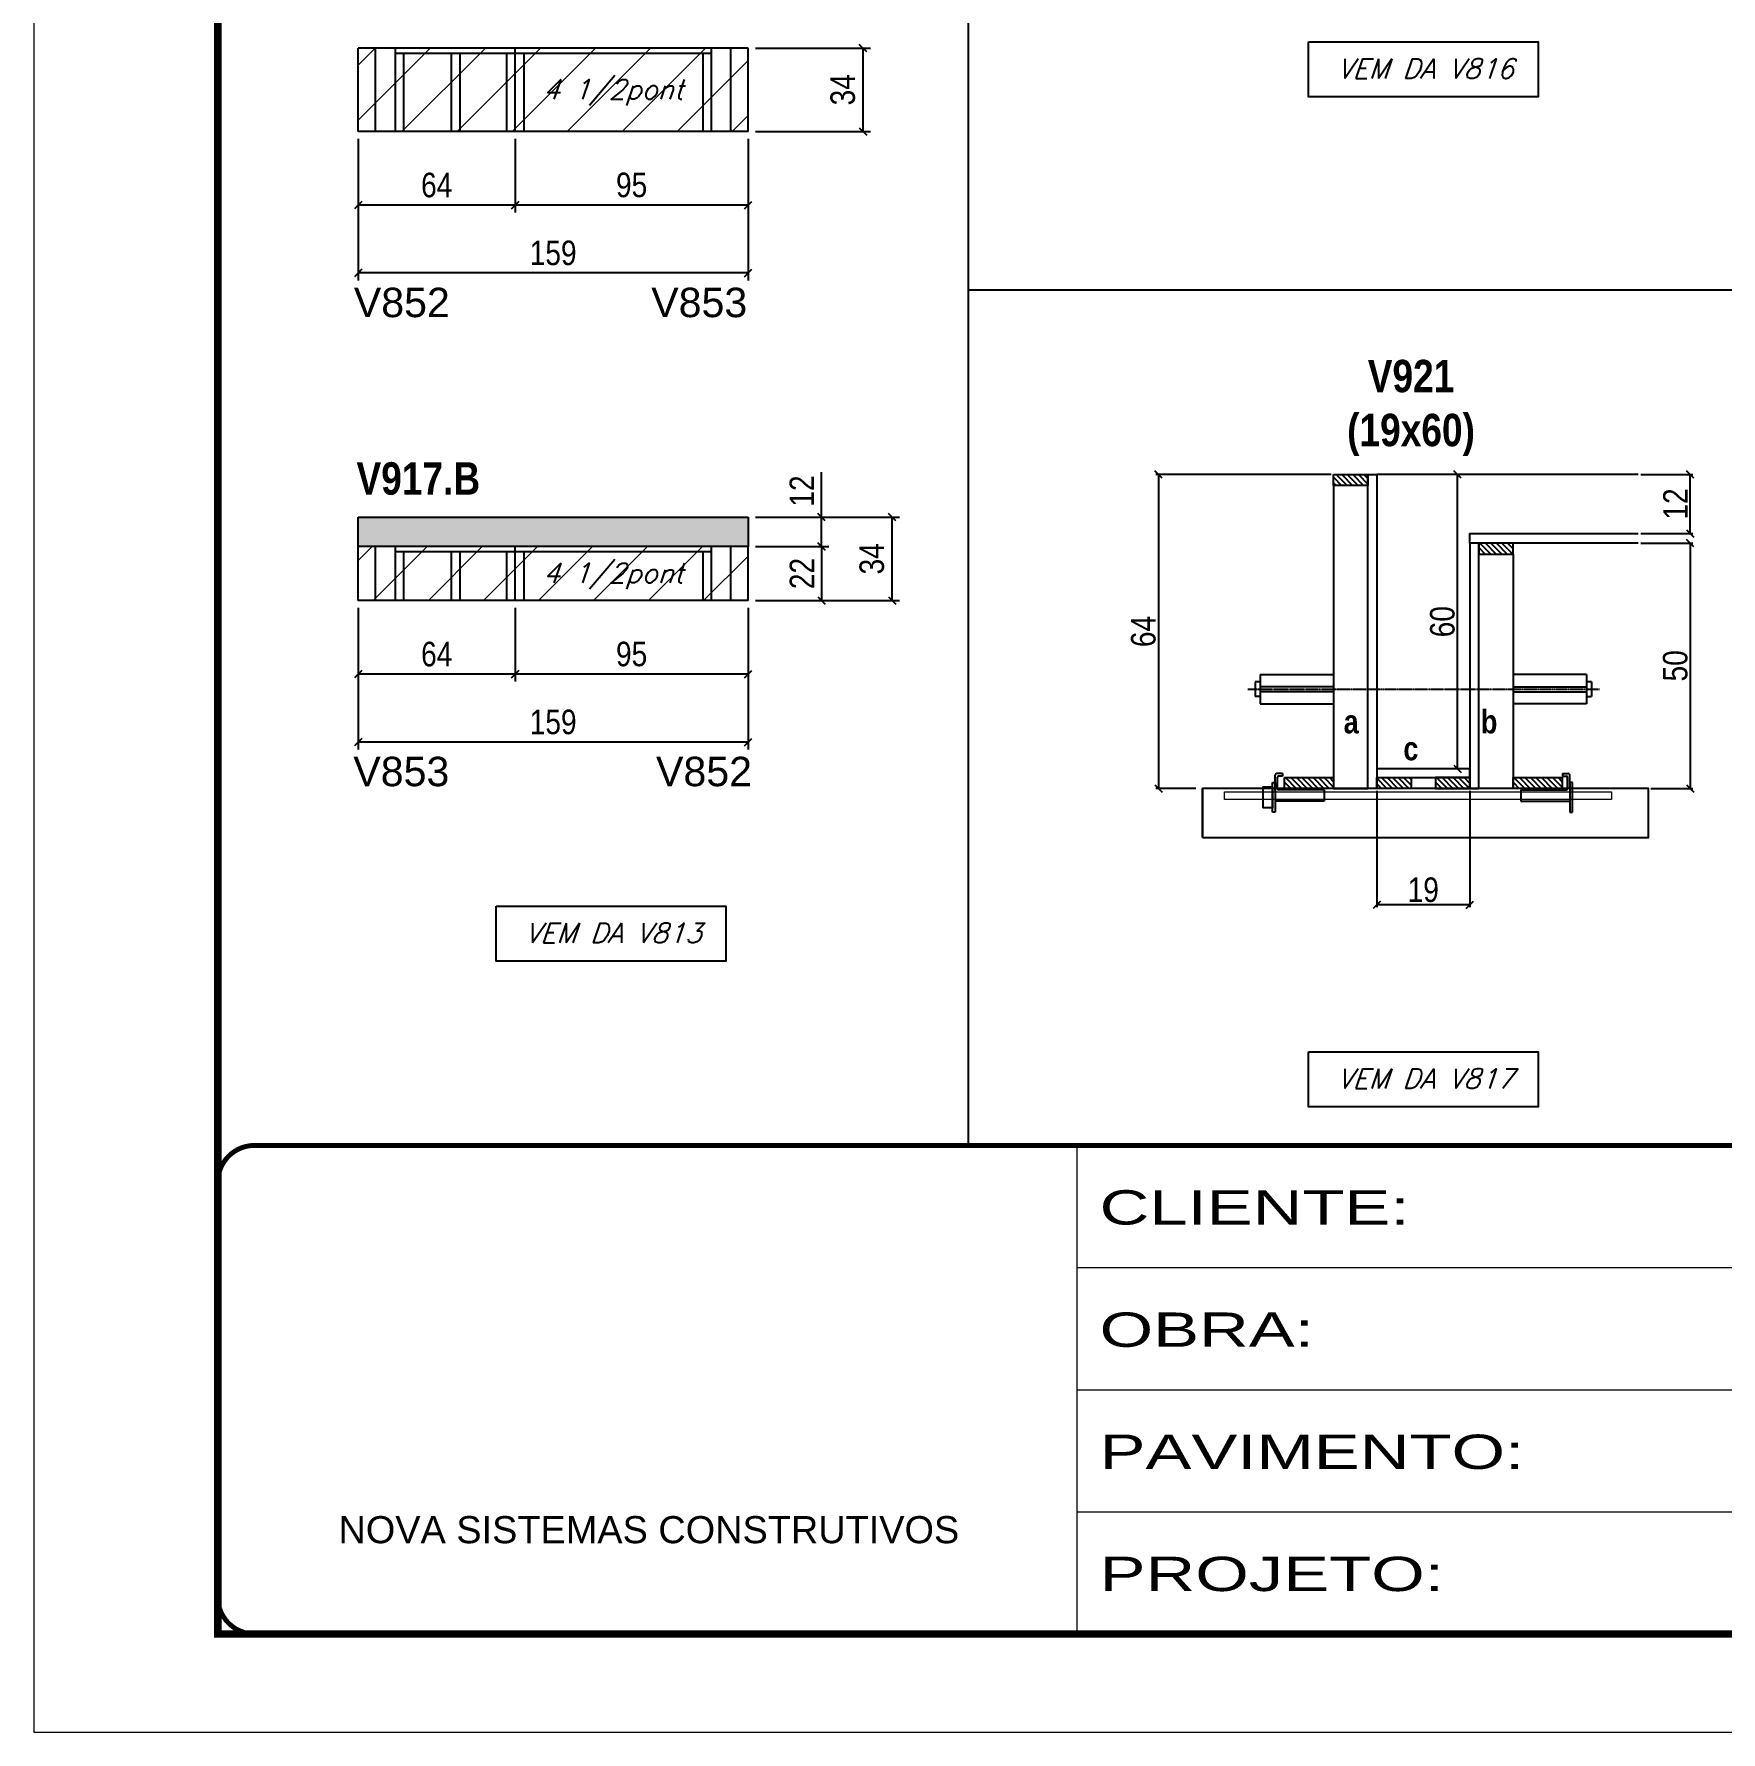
# Model space of a CAD drawing. Extents: x 3309 to 9563, y -2522 to 14608.
# Drawn here: x 8078 to 8766, y 10112 to 10805 of the extents above; entities that cross this region are included whole.
import ezdxf

# ---------------------------------------------------------------- set-up
doc = ezdxf.new("R2010")
doc.units = 0
for name, pattern in [('CONTINUO', [0]), ('DASHED', [0.75, 0.5, -0.25]), ('HIDDEN', [0.375, 0.25, -0.125])]:
    doc.linetypes.add(name, pattern=pattern)
for name, color, linetype in [('5', 5, 'Continuous'), ('barrote', 251, 'Continuous'), ('COTA', 241, 'Continuous'), ('detalhes', 4, 'Continuous'), ('NOMENCLATURA', 7, 'Continuous'), ('Painéis', 200, 'Continuous'), ('presilha', 1, 'Continuous'), ('SARR_2.2x10', 60, 'Continuous'), ('SARR_2.2x7', 40, 'Continuous'), ('SARR_3.5x7', 81, 'Continuous'), ('TENSOR', 3, 'Continuous'), ('texto', 7, 'Continuous')]:
    doc.layers.add(name, color=color, linetype=linetype)
for name, color, linetype, lineweight in [('CONCRETO', 251, 'Continuous', 25), ('Folhas', 255, 'Continuous', 9), ('Hachura', 251, 'Continuous', 9), ('SARRAFO DE PRESSAO', 251, 'DASHED', 9), ('SCO-___-LAJ', 2, 'Continuous', 0)]:
    doc.layers.add(name, color=color, linetype=linetype, lineweight=lineweight)
doc.styles.add('ARIAL', font='arial.ttf')
doc.styles.add('COTA TECNICA', font='techl___.ttf', dxfattribs={"height": 10})
doc.styles.add('COTA TECNICA 2X', font='techl___.ttf', dxfattribs={"height": 10})
doc.styles.add('Romans', font='romans.shx')
doc.styles.get("Standard").update_dxf_attribs({"font": 'arial.ttf'})
doc.styles.add('TECNICA', font='techb___.ttf', dxfattribs={"height": 10})
doc.styles.add('Tecnologia', font='')
doc.styles.get('Tecnologia').set_extended_font_data('Forgotten Futurist')
doc.dimstyles.new('PAINEL', dxfattribs={"dimtxt": 10, "dimasz": 3, "dimexe": 3, "dimexo": 3, "dimgap": 3, "dimtad": 1, "dimdec": 1, "dimzin": 12, "dimdsep": 46, "dimtxsty": 'COTA TECNICA', "dimblk1": 'OBLIQUE', "dimblk2": 'OBLIQUE', "dimsah": 1, "dimcen": 0.9, "dimclrd": 4, "dimclre": 4, "dimclrt": 240, "dimadec": 1, "dimazin": 3, "dimtfac": 1, "dimtdec": 1, "dimtmove": 0, "dimatfit": 3, "dimfxl": 1, "dimtolj": 1, "dimtzin": 12, "dimarcsym": 0})
doc.dimstyles.new('SECAO', dxfattribs={"dimscale": 0.333333, "dimtxt": 5, "dimasz": 9, "dimexe": 3, "dimexo": 3, "dimgap": 3, "dimtad": 1, "dimdec": 1, "dimlfac": 0.5, "dimzin": 12, "dimdsep": 46, "dimtxsty": 'COTA TECNICA 2X', "dimblk1": 'OBLIQUE', "dimblk2": 'OBLIQUE', "dimsah": 1, "dimcen": 0.9, "dimclrd": 4, "dimclre": 4, "dimclrt": 240, "dimadec": 1, "dimazin": 3, "dimtfac": 1, "dimtdec": 1, "dimtmove": 0, "dimatfit": 3, "dimfxl": 1, "dimtolj": 1, "dimtzin": 12, "dimarcsym": 0})
pattern_1 = [(135, (41861.1088, -113015.1866), (-1.122532015, -1.122532015), [])]

# ---------------------------------------------------------------- blocks, each defined once
blk = doc.blocks.new('9999999999')
at = {"color": 30, "linetype": 'CONTINUO'}
for p, q in [((98564.56, 34230.21), (98564.56, 34429.45)), ((98564.56, 34379.64), (99583.98, 34379.64)), ((98564.56, 34329.83), (99487.98, 34329.83)), ((98564.56, 34280.02), (99487.98, 34280.02))]:
    blk.add_line(p, q, dxfattribs=at)
at = {"color": 30, "linetype": 'CONTINUO', "const_width": 2}
blk.add_lwpolyline([(99583.98, 34230.21), (99583.98, 34414.45, 0.414214), (99568.98, 34429.45), (98228.98, 34429.45, 0.414214), (98213.98, 34414.45), (98213.98, 34245.21, 0.414214), (98228.98, 34230.21), (99583.98, 34230.21)], format="xyb", dxfattribs=at)
at = {"layer": 'Folhas'}
blk.add_lwpolyline([(98138.98, 34190.21), (99623.98, 34190.21), (99623.98, 35240.21), (98138.98, 35240.21)], close=True, dxfattribs=at)
at = {"layer": 'Folhas', "color": 30, "const_width": 3}
blk.add_lwpolyline([(98213.98, 34230.21), (99583.98, 34230.21), (99583.98, 35200.21), (98213.98, 35200.21)], close=True, dxfattribs=at)
at = {"color": 7, "linetype": 'Continuous', "ltscale": 5, "style": 'ARIAL'}
blk.add_text('NOVA SISTEMAS CONSTRUTIVOS', height=11.0592, dxfattribs=at).set_placement((98263.19, 34267.21))
at = {"layer": 'Folhas', "color": 7, "style": 'Tecnologia', "width": 1.5}
for s, p in [('CLIENTE:', (98573.65, 34397.17)), ('OBRA:', (98573.65, 34347.31)), ('PAVIMENTO:', (98573.65, 34297.5)), ('PROJETO:', (98573.65, 34247.69))]:
    blk.add_text(s, height=14, dxfattribs=at).set_placement(p)
blk = doc.blocks.new('_Oblique')
at = {"color": 0, "linetype": 'ByBlock', "lineweight": -2}
blk.add_line((-0.5, -0.5), (0.5, 0.5), dxfattribs=at)
blk = doc.blocks.new('*D1695')
at = {"layer": 'COTA', "color": 4, "linetype": 'ByBlock', "lineweight": -2, "transparency": 16777216}
for p, q in [((8274.15, 10761.91), (8274.15, 10731.9)), ((8369.15, 10761.91), (8369.15, 10731.9)), ((8369.15, 10734.9), (8274.15, 10734.9))]:
    blk.add_line(p, q, dxfattribs=at)
at = {"layer": 'Defpoints', "color": 0, "linetype": 'ByBlock', "transparency": 16777216}
for p in [(8274.15, 10764.91), (8369.15, 10764.91), (8274.15, 10734.9)]:
    blk.add_point(p, dxfattribs=at)
at = {"layer": 'COTA', "color": 4, "linetype": 'ByBlock', "lineweight": -2, "transparency": 16777216, "xscale": 3, "yscale": 3, "zscale": 3, "rotation": 180}
blk.add_blockref('_Oblique', (8274.15, 10734.9), dxfattribs=at)
at = {"layer": 'COTA', "color": 4, "linetype": 'ByBlock', "lineweight": -2, "transparency": 16777216, "xscale": 3, "yscale": 3, "zscale": 3}
blk.add_blockref('_Oblique', (8369.15, 10734.9), dxfattribs=at)
at = {"layer": 'COTA', "color": 240, "linetype": 'ByBlock', "transparency": 16777216, "insert": (8321.65, 10743.04), "char_height": 10, "attachment_point": 5, "style": 'COTA TECNICA'}
blk.add_mtext('\\A1;95', dxfattribs=at)
blk = doc.blocks.new('*D1696')
at = {"layer": 'COTA', "color": 4, "linetype": 'ByBlock', "lineweight": -2, "transparency": 16777216}
for p, q in [((8210.15, 10761.91), (8210.15, 10731.9)), ((8274.15, 10761.91), (8274.15, 10731.9)), ((8274.15, 10734.9), (8210.15, 10734.9))]:
    blk.add_line(p, q, dxfattribs=at)
at = {"layer": 'Defpoints', "color": 0, "linetype": 'ByBlock', "transparency": 16777216}
for p in [(8210.15, 10764.91), (8274.15, 10764.91), (8210.15, 10734.9)]:
    blk.add_point(p, dxfattribs=at)
at = {"layer": 'COTA', "color": 4, "linetype": 'ByBlock', "lineweight": -2, "transparency": 16777216, "xscale": 3, "yscale": 3, "zscale": 3, "rotation": 180}
blk.add_blockref('_Oblique', (8210.15, 10734.9), dxfattribs=at)
at = {"layer": 'COTA', "color": 4, "linetype": 'ByBlock', "lineweight": -2, "transparency": 16777216, "xscale": 3, "yscale": 3, "zscale": 3}
blk.add_blockref('_Oblique', (8274.15, 10734.9), dxfattribs=at)
at = {"layer": 'COTA', "color": 240, "linetype": 'ByBlock', "transparency": 16777216, "insert": (8242.15, 10743), "char_height": 10, "attachment_point": 5, "style": 'COTA TECNICA'}
blk.add_mtext('\\A1;64', dxfattribs=at)
blk = doc.blocks.new('*D1701')
at = {"layer": 'COTA', "color": 4, "linetype": 'ByBlock', "lineweight": -2, "transparency": 16777216}
for p, q in [((8210.15, 10761.91), (8210.15, 10704.19)), ((8369.15, 10761.91), (8369.15, 10704.19)), ((8369.15, 10707.19), (8210.15, 10707.19))]:
    blk.add_line(p, q, dxfattribs=at)
at = {"layer": 'Defpoints', "color": 0, "linetype": 'ByBlock', "transparency": 16777216}
for p in [(8210.15, 10764.91), (8369.15, 10764.91), (8210.15, 10707.19)]:
    blk.add_point(p, dxfattribs=at)
at = {"layer": 'COTA', "color": 4, "linetype": 'ByBlock', "lineweight": -2, "transparency": 16777216, "xscale": 3, "yscale": 3, "zscale": 3, "rotation": 180}
blk.add_blockref('_Oblique', (8210.15, 10707.19), dxfattribs=at)
at = {"layer": 'COTA', "color": 4, "linetype": 'ByBlock', "lineweight": -2, "transparency": 16777216, "xscale": 3, "yscale": 3, "zscale": 3}
blk.add_blockref('_Oblique', (8369.15, 10707.19), dxfattribs=at)
at = {"layer": 'COTA', "color": 240, "linetype": 'ByBlock', "transparency": 16777216, "insert": (8289.65, 10715.33), "char_height": 10, "attachment_point": 5, "style": 'COTA TECNICA'}
blk.add_mtext('\\A1;159', dxfattribs=at)
blk = doc.blocks.new('*D1702')
at = {"layer": 'COTA', "color": 4, "lineweight": -2, "transparency": 16777216}
for p, q in [((8372.15, 10798.91), (8419.03, 10798.91)), ((8416.03, 10798.91), (8416.03, 10764.91)), ((8372.15, 10764.91), (8419.03, 10764.91))]:
    blk.add_line(p, q, dxfattribs=at)
at = {"layer": 'Defpoints', "color": 0, "transparency": 16777216}
for p in [(8369.15, 10798.91), (8369.15, 10764.91), (8416.03, 10764.91)]:
    blk.add_point(p, dxfattribs=at)
at = {"layer": 'COTA', "color": 4, "lineweight": -2, "transparency": 16777216, "xscale": 3, "yscale": 3, "zscale": 3}
for p, rotation in [((8416.03, 10798.91), 90), ((8416.03, 10764.91), 270)]:
    blk.add_blockref('_Oblique', p, dxfattribs=dict(at, rotation=rotation))
at = {"layer": 'COTA', "color": 240, "transparency": 16777216, "insert": (8407.81, 10781.91), "char_height": 10, "attachment_point": 5, "rotation": 90, "style": 'COTA TECNICA'}
blk.add_mtext('\\A1;34', dxfattribs=at)
blk = doc.blocks.new('*D1697')
at = {"layer": 'COTA', "color": 4, "linetype": 'ByBlock', "lineweight": -2, "transparency": 16777216}
for p, q in [((8274.15, 10570.61), (8274.15, 10540.6)), ((8369.15, 10570.61), (8369.15, 10540.6)), ((8369.15, 10543.6), (8274.15, 10543.6))]:
    blk.add_line(p, q, dxfattribs=at)
at = {"layer": 'Defpoints', "color": 0, "linetype": 'ByBlock', "transparency": 16777216}
for p in [(8274.15, 10573.61), (8369.15, 10573.61), (8274.15, 10543.6)]:
    blk.add_point(p, dxfattribs=at)
at = {"layer": 'COTA', "color": 4, "linetype": 'ByBlock', "lineweight": -2, "transparency": 16777216, "xscale": 3, "yscale": 3, "zscale": 3, "rotation": 180}
blk.add_blockref('_Oblique', (8274.15, 10543.6), dxfattribs=at)
at = {"layer": 'COTA', "color": 4, "linetype": 'ByBlock', "lineweight": -2, "transparency": 16777216, "xscale": 3, "yscale": 3, "zscale": 3}
blk.add_blockref('_Oblique', (8369.15, 10543.6), dxfattribs=at)
at = {"layer": 'COTA', "color": 240, "linetype": 'ByBlock', "transparency": 16777216, "insert": (8321.65, 10551.74), "char_height": 10, "attachment_point": 5, "style": 'COTA TECNICA'}
blk.add_mtext('\\A1;95', dxfattribs=at)
blk = doc.blocks.new('*D1698')
at = {"layer": 'COTA', "color": 4, "linetype": 'ByBlock', "lineweight": -2, "transparency": 16777216}
for p, q in [((8210.15, 10570.61), (8210.15, 10540.6)), ((8274.15, 10570.61), (8274.15, 10540.6)), ((8274.15, 10543.6), (8210.15, 10543.6))]:
    blk.add_line(p, q, dxfattribs=at)
at = {"layer": 'Defpoints', "color": 0, "linetype": 'ByBlock', "transparency": 16777216}
for p in [(8210.15, 10573.61), (8274.15, 10573.61), (8210.15, 10543.6)]:
    blk.add_point(p, dxfattribs=at)
at = {"layer": 'COTA', "color": 4, "linetype": 'ByBlock', "lineweight": -2, "transparency": 16777216, "xscale": 3, "yscale": 3, "zscale": 3, "rotation": 180}
blk.add_blockref('_Oblique', (8210.15, 10543.6), dxfattribs=at)
at = {"layer": 'COTA', "color": 4, "linetype": 'ByBlock', "lineweight": -2, "transparency": 16777216, "xscale": 3, "yscale": 3, "zscale": 3}
blk.add_blockref('_Oblique', (8274.15, 10543.6), dxfattribs=at)
at = {"layer": 'COTA', "color": 240, "linetype": 'ByBlock', "transparency": 16777216, "insert": (8242.15, 10551.7), "char_height": 10, "attachment_point": 5, "style": 'COTA TECNICA'}
blk.add_mtext('\\A1;64', dxfattribs=at)
blk = doc.blocks.new('*D1703')
at = {"layer": 'COTA', "color": 4, "linetype": 'ByBlock', "lineweight": -2, "transparency": 16777216}
for p, q in [((8210.15, 10570.61), (8210.15, 10512.89)), ((8369.15, 10570.61), (8369.15, 10512.89)), ((8369.15, 10515.89), (8210.15, 10515.89))]:
    blk.add_line(p, q, dxfattribs=at)
at = {"layer": 'Defpoints', "color": 0, "linetype": 'ByBlock', "transparency": 16777216}
for p in [(8210.15, 10573.61), (8369.15, 10573.61), (8210.15, 10515.89)]:
    blk.add_point(p, dxfattribs=at)
at = {"layer": 'COTA', "color": 4, "linetype": 'ByBlock', "lineweight": -2, "transparency": 16777216, "xscale": 3, "yscale": 3, "zscale": 3, "rotation": 180}
blk.add_blockref('_Oblique', (8210.15, 10515.89), dxfattribs=at)
at = {"layer": 'COTA', "color": 4, "linetype": 'ByBlock', "lineweight": -2, "transparency": 16777216, "xscale": 3, "yscale": 3, "zscale": 3}
blk.add_blockref('_Oblique', (8369.15, 10515.89), dxfattribs=at)
at = {"layer": 'COTA', "color": 240, "linetype": 'ByBlock', "transparency": 16777216, "insert": (8289.65, 10524.03), "char_height": 10, "attachment_point": 5, "style": 'COTA TECNICA'}
blk.add_mtext('\\A1;159', dxfattribs=at)
blk = doc.blocks.new('*D1704')
at = {"layer": 'COTA', "color": 4, "lineweight": -2, "transparency": 16777216}
for p, q in [((8372.15, 10595.61), (8402.14, 10595.61)), ((8399.14, 10595.61), (8399.14, 10573.61)), ((8372.15, 10573.61), (8402.14, 10573.61))]:
    blk.add_line(p, q, dxfattribs=at)
at = {"layer": 'Defpoints', "color": 0, "transparency": 16777216}
for p in [(8369.15, 10595.61), (8369.15, 10573.61), (8399.14, 10573.61)]:
    blk.add_point(p, dxfattribs=at)
at = {"layer": 'COTA', "color": 4, "lineweight": -2, "transparency": 16777216, "xscale": 3, "yscale": 3, "zscale": 3}
for p, rotation in [((8399.14, 10595.61), 90), ((8399.14, 10573.61), 270)]:
    blk.add_blockref('_Oblique', p, dxfattribs=dict(at, rotation=rotation))
at = {"layer": 'COTA', "color": 240, "transparency": 16777216, "insert": (8391.14, 10584.61), "char_height": 10, "attachment_point": 5, "rotation": 90, "style": 'COTA TECNICA'}
blk.add_mtext('\\A1;22', dxfattribs=at)
blk = doc.blocks.new('*D1705')
at = {"layer": 'COTA', "color": 4, "lineweight": -2, "transparency": 16777216}
for p, q in [((8399.14, 10607.61), (8399.14, 10625.92)), ((8372.15, 10607.61), (8402.14, 10607.61)), ((8399.14, 10595.61), (8399.14, 10607.61)), ((8372.15, 10595.61), (8402.14, 10595.61))]:
    blk.add_line(p, q, dxfattribs=at)
at = {"layer": 'Defpoints', "color": 0, "transparency": 16777216}
for p in [(8369.15, 10607.61), (8399.14, 10607.61), (8369.15, 10595.61)]:
    blk.add_point(p, dxfattribs=at)
at = {"layer": 'COTA', "color": 4, "lineweight": -2, "transparency": 16777216, "xscale": 3, "yscale": 3, "zscale": 3}
for p, rotation in [((8399.14, 10607.61), 90), ((8399.14, 10595.61), 270)]:
    blk.add_blockref('_Oblique', p, dxfattribs=dict(at, rotation=rotation))
at = {"layer": 'COTA', "color": 240, "transparency": 16777216, "insert": (8391.09, 10618.26), "char_height": 10, "attachment_point": 5, "rotation": 90, "style": 'COTA TECNICA'}
blk.add_mtext('\\A1;12', dxfattribs=at)
blk = doc.blocks.new('*D1706')
at = {"layer": 'COTA', "color": 4, "lineweight": -2, "transparency": 16777216}
for p, q in [((8372.15, 10607.61), (8430.88, 10607.61)), ((8427.88, 10573.61), (8427.88, 10607.61)), ((8372.15, 10573.61), (8430.88, 10573.61))]:
    blk.add_line(p, q, dxfattribs=at)
at = {"layer": 'Defpoints', "color": 0, "transparency": 16777216}
for p in [(8369.15, 10607.61), (8427.88, 10607.61), (8369.15, 10573.61)]:
    blk.add_point(p, dxfattribs=at)
at = {"layer": 'COTA', "color": 4, "lineweight": -2, "transparency": 16777216, "xscale": 3, "yscale": 3, "zscale": 3}
for p, rotation in [((8427.88, 10607.61), 90), ((8427.88, 10573.61), 270)]:
    blk.add_blockref('_Oblique', p, dxfattribs=dict(at, rotation=rotation))
at = {"layer": 'COTA', "color": 240, "transparency": 16777216, "insert": (8419.66, 10590.61), "char_height": 10, "attachment_point": 5, "rotation": 90, "style": 'COTA TECNICA'}
blk.add_mtext('\\A1;34', dxfattribs=at)
blk = doc.blocks.new('*D1711')
at = {"layer": 'COTA', "color": 4, "lineweight": -2, "transparency": 16777216}
for p, q in [((8625.57, 10495.98), (8625.57, 10448.51)), ((8663.57, 10495.98), (8663.57, 10448.51)), ((8663.57, 10449.51), (8625.57, 10449.51))]:
    blk.add_line(p, q, dxfattribs=at)
at = {"layer": 'Defpoints', "color": 0, "transparency": 16777216}
for p in [(8625.57, 10496.98), (8663.57, 10496.98), (8625.57, 10449.51)]:
    blk.add_point(p, dxfattribs=at)
at = {"layer": 'COTA', "color": 4, "lineweight": -2, "transparency": 16777216, "xscale": 3, "yscale": 3, "zscale": 3, "rotation": 180}
blk.add_blockref('_Oblique', (8625.57, 10449.51), dxfattribs=at)
at = {"layer": 'COTA', "color": 4, "lineweight": -2, "transparency": 16777216, "xscale": 3, "yscale": 3, "zscale": 3}
blk.add_blockref('_Oblique', (8663.57, 10449.51), dxfattribs=at)
at = {"layer": 'COTA', "color": 240, "transparency": 16777216, "insert": (8644.57, 10455.6), "char_height": 10, "attachment_point": 5, "style": 'COTA TECNICA 2X'}
blk.add_mtext('\\A1;19', dxfattribs=at)
blk = doc.blocks.new('PRESILHA METÁLICA 1')
at = {"layer": 'presilha'}
for p, q in [((12, 21), (8.6, 21)), ((12, 21), (12, 19.5)), ((0, 13), (6, 13)), ((0, 13), (0, 0)), ((6, 15.5), (7.5, 15.5)), ((6, -2.5), (6, 15.5)), ((6, 13), (6, 0)), ((7.5, 10.6), (7.5, 19.9)), ((7.5, 15.5), (7.5, -2.5)), ((9, 11.6), (9, 18.9)), ((12, 19.5), (9.6, 19.5)), ((37.5, 11), (9.6, 11)), ((37.5, 11), (37.5, 4.1)), ((6, 0), (0, 0)), ((37.5, 4.1), (7.5, 4.1)), ((7.5, -2.5), (6, -2.5))]:
    blk.add_line(p, q, dxfattribs=at)
for centre, radius, start, end in [((8.6, 19.9), 1.14, 90, 180), ((9.6, 18.9), 0.57, 90, 180), ((9.6, 11.6), 0.57, 180, 270)]:
    blk.add_arc(centre, radius, start, end, dxfattribs=at)
blk = doc.blocks.new('PRESILHA METÁLICA 2')
at = {"layer": 'presilha'}
for p, q in [((-5.2, 23.5), (-5.2, 22)), ((-5.2, 23.5), (-1.9, 23.5)), ((-5.2, 22), (-2.8, 22)), ((-2.2, 14.1), (-2.2, 21.4)), ((-0.8, 14.6), (-0.8, 22.4)), ((-30.8, 13.5), (-30.8, 6.6)), ((-30.8, 13.5), (-2.8, 13.5)), ((0.8, 18), (-0.8, 18)), ((-0.8, 18), (-0.8, 0)), ((0.8, 0), (0.8, 18)), ((-30.8, 6.6), (-0.8, 6.6)), ((-0.8, 0), (0.8, 0))]:
    blk.add_line(p, q, dxfattribs=at)
for centre, radius, start, end in [((-2.8, 21.4), 0.57, 0, 90), ((-1.9, 22.4), 1.14, 0, 90), ((-2.8, 14.1), 0.57, 270, 0)]:
    blk.add_arc(centre, radius, start, end, dxfattribs=at)
blk = doc.blocks.new('*D1712')
at = {"layer": 'COTA', "color": 4, "lineweight": -2, "transparency": 16777216}
for p, q in [((8606.97, 10624.98), (8535.52, 10624.98)), ((8536.52, 10624.98), (8536.52, 10496.98)), ((8551.76, 10496.98), (8535.52, 10496.98))]:
    blk.add_line(p, q, dxfattribs=at)
at = {"layer": 'Defpoints', "color": 0, "transparency": 16777216}
for p in [(8607.97, 10624.98), (8536.52, 10496.98), (8552.76, 10496.98)]:
    blk.add_point(p, dxfattribs=at)
at = {"layer": 'COTA', "color": 4, "lineweight": -2, "transparency": 16777216, "xscale": 3, "yscale": 3, "zscale": 3}
for p, rotation in [((8536.52, 10624.98), 90), ((8536.52, 10496.98), 270)]:
    blk.add_blockref('_Oblique', p, dxfattribs=dict(at, rotation=rotation))
at = {"layer": 'COTA', "color": 240, "transparency": 16777216, "insert": (8530.42, 10560.98), "char_height": 10, "attachment_point": 5, "rotation": 90, "style": 'COTA TECNICA 2X'}
blk.add_mtext('\\A1;64', dxfattribs=at)
blk = doc.blocks.new('*D1713')
at = {"layer": 'COTA', "color": 4, "lineweight": -2, "transparency": 16777216}
for p, q in [((8733.27, 10596.98), (8754.49, 10596.98)), ((8753.49, 10596.98), (8753.49, 10496.98)), ((8737.38, 10496.98), (8754.49, 10496.98))]:
    blk.add_line(p, q, dxfattribs=at)
at = {"layer": 'Defpoints', "color": 0, "transparency": 16777216}
for p in [(8732.27, 10596.98), (8736.38, 10496.98), (8753.49, 10496.98)]:
    blk.add_point(p, dxfattribs=at)
at = {"layer": 'COTA', "color": 4, "lineweight": -2, "transparency": 16777216, "xscale": 3, "yscale": 3, "zscale": 3}
for p, rotation in [((8753.49, 10596.98), 90), ((8753.49, 10496.98), 270)]:
    blk.add_blockref('_Oblique', p, dxfattribs=dict(at, rotation=rotation))
at = {"layer": 'COTA', "color": 240, "transparency": 16777216, "insert": (8747.38, 10546.98), "char_height": 10, "attachment_point": 5, "rotation": 90, "style": 'COTA TECNICA 2X'}
blk.add_mtext('\\A1;50', dxfattribs=at)
blk = doc.blocks.new('*D1714')
at = {"layer": 'COTA', "color": 4, "lineweight": -2, "transparency": 16777216}
for p, q in [((8662.57, 10624.98), (8657.5, 10624.98)), ((8658.5, 10504.98), (8658.5, 10624.98)), ((8662.57, 10504.98), (8657.5, 10504.98))]:
    blk.add_line(p, q, dxfattribs=at)
at = {"layer": 'Defpoints', "color": 0, "transparency": 16777216}
for p in [(8658.5, 10624.98), (8663.57, 10624.98), (8663.57, 10504.98)]:
    blk.add_point(p, dxfattribs=at)
at = {"layer": 'COTA', "color": 4, "lineweight": -2, "transparency": 16777216, "xscale": 3, "yscale": 3, "zscale": 3}
for p, rotation in [((8658.5, 10624.98), 90), ((8658.5, 10504.98), 270)]:
    blk.add_blockref('_Oblique', p, dxfattribs=dict(at, rotation=rotation))
at = {"layer": 'COTA', "color": 240, "transparency": 16777216, "insert": (8652.39, 10564.98), "char_height": 10, "attachment_point": 5, "rotation": 90, "style": 'COTA TECNICA 2X'}
blk.add_mtext('\\A1;60', dxfattribs=at)
blk = doc.blocks.new('*D1715')
at = {"layer": 'COTA', "color": 4, "lineweight": -2, "transparency": 16777216}
for p, q in [((8733.27, 10624.98), (8754.49, 10624.98)), ((8753.49, 10600.98), (8753.49, 10624.98)), ((8733.27, 10600.98), (8754.49, 10600.98))]:
    blk.add_line(p, q, dxfattribs=at)
at = {"layer": 'Defpoints', "color": 0, "transparency": 16777216}
for p in [(8732.27, 10624.98), (8753.49, 10624.98), (8732.27, 10600.98)]:
    blk.add_point(p, dxfattribs=at)
at = {"layer": 'COTA', "color": 4, "lineweight": -2, "transparency": 16777216, "xscale": 3, "yscale": 3, "zscale": 3}
for p, rotation in [((8753.49, 10624.98), 90), ((8753.49, 10600.98), 270)]:
    blk.add_blockref('_Oblique', p, dxfattribs=dict(at, rotation=rotation))
at = {"layer": 'COTA', "color": 240, "transparency": 16777216, "insert": (8747.43, 10612.98), "char_height": 10, "attachment_point": 5, "rotation": 90, "style": 'COTA TECNICA 2X'}
blk.add_mtext('\\A1;12', dxfattribs=at)

msp = doc.modelspace()

# ---------------------------------------------------------------- hatches: boundary and pattern name
at = {"layer": 'COTA'}
h = msp.add_hatch(dxfattribs=at)
h.set_pattern_fill('AR-CONC', color=256, scale=0.03)
h.set_pattern_definition([(50, (4768.5, 0), (5.46554, -0.4781726), [0.5715, -6.2865]), (355, (4768.5, 0), (-1.0573026, 5.7317054), [0.4572, -5.0292175]), (100.451445, (4768.9555, -0.04), (4.4082374, 5.2535326), [0.4857003, -5.3427073]), (46.1842, (4768.5, 1.524), (8.1323712, -1.26127), [0.85725, -9.42975]), (96.63556, (4769.178, 1.419), (7.122124, 7.422784), [0.728551, -8.014068]), (351.18415, (4768.5, 1.524), (7.122124, 7.422784), [0.685799, -7.543792]), (21, (4769.262, 1.143), (4.5484317, -3.067956), [0.5715, -6.2865]), (326, (4769.262, 1.143), (1.8540609, 5.525639), [0.4572, -5.0292]), (71.451445, (4769.641, 0.8873), (6.4024926, 2.457683), [0.4857003, -5.342698]), (37.5, (4768.5, 0), (0.0926581, 2.53665117), [0, -4.96824, 0, -5.1054, 0, -5.04825]), (7.5, (4768.5, 0), (2.0045899, 3.00541724), [0, -2.91084, 0, -4.85394, 0, -1.92405]), (327.5, (4766.8007, 0), (4.06771786, -0.17186232), [0, -1.905, 0, -5.9436, 0, -7.8867]), (317.5, (4766.0387, 0), (4.4438754, 0.7627947), [0, -2.4765, 0, -3.94716, 0, -5.6007])])
h.paths.add_polyline_path([(8210.15, 10607.61), (8210.15, 10595.61), (8369.15, 10595.61), (8369.15, 10607.61)])
at = {"layer": 'Hachura'}
h = msp.add_hatch(dxfattribs=at)
h.set_pattern_fill('ANSI31', color=256, scale=5)
h.paths.add_polyline_path([(8274.15, 10798.91), (8210.15, 10798.91), (8210.15, 10764.91), (8274.15, 10764.91)])
h.paths.add_polyline_path([(8369.15, 10798.91), (8274.15, 10798.91), (8274.15, 10764.91), (8369.15, 10764.91)])
h.paths.add_polyline_path([(8369.15, 10595.61), (8274.15, 10595.61), (8274.15, 10573.61), (8369.15, 10573.61)])
h.paths.add_polyline_path([(8274.15, 10595.61), (8210.15, 10595.61), (8210.15, 10573.61), (8274.15, 10573.61)])
at = {"layer": 'SARR_2.2x10'}
h = msp.add_hatch(dxfattribs=at)
h.set_pattern_fill('ANSI31', color=256, scale=0.5, angle=90)
h.set_pattern_definition([(135, (41781.5088, -113015.1866), (-1.122532015, -1.122532015), [])])
h.paths.add_polyline_path([(8587.97, 10501.38), (8587.97, 10496.98), (8607.97, 10496.98), (8607.97, 10501.38)])
h = msp.add_hatch(dxfattribs=at)
h.set_pattern_fill('ANSI31', color=256, scale=0.5, angle=90)
h.set_pattern_definition([(135, (41874.7088, -113015.1866), (-1.122532015, -1.122532015), [])])
h.paths.add_polyline_path([(8681.17, 10501.38), (8681.17, 10496.98), (8701.17, 10496.98), (8701.17, 10501.38)])
at = {"layer": 'SARR_2.2x7'}
h = msp.add_hatch(dxfattribs=at)
h.set_pattern_fill('ANSI31', color=256, scale=0.5, angle=90)
h.set_pattern_definition([(135, (41795.5088, -112891.5866), (-1.122532015, -1.122532015), [])])
h.paths.add_polyline_path([(8621.97, 10624.98), (8621.97, 10620.58), (8607.97, 10620.58), (8607.97, 10624.98)])
h = msp.add_hatch(dxfattribs=at)
h.set_pattern_fill('ANSI31', color=256, scale=0.5, angle=90)
h.set_pattern_definition([(135, (41775.5088, -112919.5866), (-1.122532015, -1.122532015), [])])
h.paths.add_polyline_path([(8667.17, 10596.98), (8667.17, 10592.58), (8681.17, 10592.58), (8681.17, 10596.98)])
h = msp.add_hatch(dxfattribs=at)
h.set_pattern_fill('ANSI31', color=256, scale=0.5, angle=90)
h.set_pattern_definition(pattern_1)
h.paths.add_polyline_path([(8639.57, 10496.98), (8639.57, 10501.38), (8625.57, 10501.38), (8625.57, 10496.98)])
h = msp.add_hatch(dxfattribs=at)
h.set_pattern_fill('ANSI31', color=256, scale=0.5, angle=90)
h.set_pattern_definition(pattern_1)
h.paths.add_polyline_path([(8649.57, 10501.38), (8649.57, 10496.98), (8663.57, 10496.98), (8663.57, 10501.38)])

# ---------------------------------------------------------------- linework, layer by layer
at = {"ltscale": 3}
for p, q in [((8577.97, 10543.43), (8577.97, 10531.43)), ((8577.97, 10543.43), (8607.97, 10543.43)), ((8711.17, 10543.43), (8681.17, 10543.43)), ((8711.17, 10543.43), (8711.17, 10531.43)), ((8575.97, 10540.43), (8575.97, 10534.43)), ((8577.97, 10540.43), (8575.97, 10540.43)), ((8577.97, 10534.43), (8575.97, 10534.43)), ((8607.97, 10538.43), (8577.97, 10538.43)), ((8607.97, 10536.43), (8577.97, 10536.43)), ((8681.17, 10538.43), (8711.17, 10538.43)), ((8681.17, 10536.43), (8711.17, 10536.43)), ((8713.17, 10540.43), (8711.17, 10540.43)), ((8711.17, 10534.43), (8713.17, 10534.43)), ((8713.17, 10540.43), (8713.17, 10534.43)), ((8577.97, 10531.43), (8607.97, 10531.43)), ((8711.17, 10531.43), (8681.17, 10531.43))]:
    msp.add_line(p, q, dxfattribs=at)
at = {"layer": 'barrote'}
msp.add_lwpolyline([(8554.51, 10476.98), (8736.43, 10476.98), (8736.43, 10496.98), (8554.51, 10496.98)], close=True, dxfattribs=at)
at = {"layer": 'CONCRETO', "linetype": 'Continuous'}
msp.add_line((8732.27, 10624.98), (8625.57, 10624.98), dxfattribs=at)
at = {"layer": 'COTA'}
for p, q in [((8458.98, 11122.13), (8458.98, 10351.38)), ((8458.98, 10700.34), (9522.87, 10700.34)), ((8210.15, 10595.61), (8210.15, 10607.61)), ((8210.15, 10607.61), (8369.15, 10607.61)), ((8369.15, 10607.61), (8369.15, 10595.61))]:
    msp.add_line(p, q, dxfattribs=at)
for points in [[(8597.7, 10801.44), (8691.44, 10801.44), (8691.44, 10779), (8597.7, 10779)], [(8266.36, 10448.91), (8360.09, 10448.91), (8360.09, 10426.47), (8266.36, 10426.47)], [(8597.7, 10389.57), (8691.44, 10389.57), (8691.44, 10367.13), (8597.7, 10367.13)]]:
    msp.add_lwpolyline(points, close=True, dxfattribs=at)
at = {"layer": 'detalhes', "color": 250}
msp.add_line((8554.51, 10476.98), (8554.51, 10496.98), dxfattribs=at)
at = {"layer": 'Painéis', "linetype": 'ByBlock'}
for p, q in [((8369.15, 10798.91), (8210.15, 10798.91)), ((8210.15, 10764.91), (8210.15, 10798.91)), ((8274.15, 10764.91), (8274.15, 10798.91)), ((8369.15, 10764.91), (8369.15, 10798.91)), ((8369.15, 10764.91), (8210.15, 10764.91)), ((8369.15, 10595.61), (8210.15, 10595.61)), ((8210.15, 10573.61), (8210.15, 10595.61)), ((8274.15, 10573.61), (8274.15, 10595.61)), ((8369.15, 10573.61), (8369.15, 10595.61)), ((8369.15, 10573.61), (8210.15, 10573.61))]:
    msp.add_line(p, q, dxfattribs=at)
at = {"layer": 'Painéis', "linetype": 'Continuous'}
for points in [[(8621.97, 10496.98), (8621.97, 10624.98), (8625.57, 10624.98), (8625.57, 10496.98)], [(8667.17, 10496.98), (8667.17, 10596.98), (8663.57, 10596.98), (8663.57, 10496.98)], [(8663.57, 10504.98), (8625.57, 10504.98), (8625.57, 10501.38), (8663.57, 10501.38)]]:
    msp.add_lwpolyline(points, close=True, dxfattribs=at)
at = {"layer": 'Painéis', "linetype": 'Continuous', "elevation": 0}
msp.add_lwpolyline([(8732.27, 10596.98), (8663.57, 10596.98), (8663.57, 10600.98), (8732.27, 10600.98)], dxfattribs=at)
at = {"layer": 'SARR_2.2x10'}
for points in [[(8587.97, 10501.38), (8607.97, 10501.38), (8607.97, 10496.98), (8587.97, 10496.98)], [(8681.17, 10501.38), (8701.17, 10501.38), (8701.17, 10496.98), (8681.17, 10496.98)]]:
    msp.add_lwpolyline(points, close=True, dxfattribs=at)
at = {"layer": 'SARR_2.2x7', "linetype": 'Continuous'}
for p, q in [((8217.15, 10764.91), (8217.15, 10798.91)), ((8274.15, 10796.71), (8225.15, 10796.71)), ((8354.15, 10796.71), (8274.15, 10796.71)), ((8362.15, 10764.91), (8362.15, 10798.91)), ((8217.15, 10573.61), (8217.15, 10595.61)), ((8274.15, 10593.41), (8225.15, 10593.41)), ((8354.15, 10593.41), (8274.15, 10593.41)), ((8362.15, 10573.61), (8362.15, 10595.61))]:
    msp.add_line(p, q, dxfattribs=at)
at = {"layer": 'SARR_2.2x7', "elevation": 0}
for points in [[(8607.97, 10624.98), (8621.97, 10624.98), (8621.97, 10620.58), (8607.97, 10620.58)], [(8681.17, 10596.98), (8667.17, 10596.98), (8667.17, 10592.58), (8681.17, 10592.58)]]:
    msp.add_lwpolyline(points, close=True, dxfattribs=at)
at = {"layer": 'SARR_2.2x7'}
for points in [[(8625.57, 10501.38), (8639.57, 10501.38), (8639.57, 10496.98), (8625.57, 10496.98)], [(8663.57, 10501.38), (8649.57, 10501.38), (8649.57, 10496.98), (8663.57, 10496.98)]]:
    msp.add_lwpolyline(points, close=True, dxfattribs=at)
at = {"layer": 'SARR_3.5x7'}
for p, q in [((8225.15, 10798.91), (8225.15, 10764.91)), ((8228.65, 10796.71), (8228.65, 10764.91)), ((8248.08, 10796.71), (8248.08, 10764.91)), ((8251.58, 10796.71), (8251.58, 10764.91)), ((8270.65, 10796.71), (8270.65, 10764.91)), ((8277.65, 10796.71), (8277.65, 10764.91)), ((8350.65, 10796.71), (8350.65, 10764.91)), ((8354.15, 10798.91), (8354.15, 10764.91)), ((8225.15, 10595.61), (8225.15, 10573.61)), ((8228.65, 10593.41), (8228.65, 10573.61)), ((8248.08, 10593.41), (8248.08, 10573.61)), ((8251.58, 10593.41), (8251.58, 10573.61)), ((8270.65, 10593.41), (8270.65, 10573.61)), ((8277.65, 10593.41), (8277.65, 10573.61)), ((8350.65, 10593.41), (8350.65, 10573.61)), ((8354.15, 10595.61), (8354.15, 10573.61))]:
    msp.add_line(p, q, dxfattribs=at)
for points in [[(8621.97, 10620.58), (8607.97, 10620.58), (8607.97, 10496.98), (8621.97, 10496.98)], [(8667.17, 10592.58), (8681.17, 10592.58), (8681.17, 10496.98), (8667.17, 10496.98)]]:
    msp.add_lwpolyline(points, close=True, dxfattribs=at)
at = {"layer": 'SCO-___-LAJ', "color": 1}
msp.add_lwpolyline([(8563.52, 10495.65), (8721.35, 10495.65), (8721.35, 10492.45), (8563.52, 10492.45)], close=True, dxfattribs=at)
at = {"layer": 'TENSOR', "linetype": 'HIDDEN', "ltscale": 0.5}
msp.add_line((8572.97, 10537.43), (8716.47, 10537.43), dxfattribs=at)

# ---------------------------------------------------------------- block references
at = {"layer": 'presilha', "xscale": 0.6666666666666666, "yscale": 0.6666666666666666, "zscale": 0.6666666666666666}
for name, p in [('PRESILHA METÁLICA 1', (8579.1, 10489.02)), ('PRESILHA METÁLICA 2', (8704.85, 10487.35))]:
    msp.add_blockref(name, p, dxfattribs=at)
at = {"layer": 'SARRAFO DE PRESSAO', "color": 6, "linetype": 'ByBlock'}
msp.add_blockref('9999999999', (-90061.11, -24078.07), dxfattribs=at)

# ---------------------------------------------------------------- texts
at = {"layer": '5', "linetype": 'Continuous'}
for s, rotation, p in [('V852', 0.00004, (8208.35, 10689.18)), ('V853', 0.00004, (8329.66, 10689.18)), ('V853', 359.99996, (8208.14, 10497.88)), ('V852', 359.99996, (8331.61, 10497.88))]:
    msp.add_text(s, height=12, rotation=rotation, dxfattribs=at).set_placement(p)
at = {"layer": 'detalhes', "style": 'TECNICA'}
for s, p in [('a', (8612.1, 10519.42)), ('b', (8668.07, 10519.41)), ('c', (8636.46, 10508.45))]:
    msp.add_text(s, height=9.6, dxfattribs=at).set_placement(p)
at = {"layer": 'NOMENCLATURA', "style": 'TECNICA'}
msp.add_text('V917.B', height=13.2, dxfattribs=at).set_placement((8209.43, 10616.79))
at = {"layer": 'NOMENCLATURA', "insert": (8639.57, 10671.76), "char_height": 13.2, "attachment_point": 2, "style": 'TECNICA'}
msp.add_mtext_dynamic_manual_height_columns('V921\\P(19x60)', width=300.2766, gutter_width=1, heights=[0], dxfattribs=at)
at = {"layer": 'texto', "color": 2, "char_height": 8, "attachment_point": 5, "style": 'Romans'}
for s, insert in [('{\\Q19;\\C256;VEM DA V816}', (8645.49, 10790.53)), ('{\\Q19;\\C256;4 1/2pont}', (8314.15, 10780.81)), ('{\\Q19;\\C256;4 1/2pont}', (8314.15, 10583.51)), ('{\\Q19;\\C256;VEM DA V813}', (8314.15, 10438)), ('{\\Q19;\\C256;VEM DA V817}', (8645.49, 10378.66))]:
    msp.add_mtext(s, dxfattribs=dict(at, insert=insert))

# ---------------------------------------------------------------- dimensions: what is measured, and where the dimension line sits
at = {"layer": 'COTA'}
for base, p1, p2, dimstyle, picture, middle in [((8416.03, 10764.91), (8369.15, 10798.91), (8369.15, 10764.91), 'PAINEL', '*D1702', (8407.81, 10781.91)), ((8399.14, 10607.61), (8369.15, 10595.61), (8369.15, 10607.61), 'PAINEL', '*D1705', (8391.09, 10618.26)), ((8536.52, 10496.98, 0), (8607.97, 10624.98), (8552.76, 10496.98, 0), 'SECAO', '*D1712', (8530.42, 10560.98, 0)), ((8658.5, 10624.98), (8663.57, 10504.98), (8663.57, 10624.98), 'SECAO', '*D1714', (8652.39, 10564.98)), ((8753.49, 10624.98), (8732.27, 10600.98), (8732.27, 10624.98), 'SECAO', '*D1715', (8747.43, 10612.98)), ((8427.88, 10607.61), (8369.15, 10573.61), (8369.15, 10607.61), 'PAINEL', '*D1706', (8419.66, 10590.61)), ((8399.14, 10573.61), (8369.15, 10595.61), (8369.15, 10573.61), 'PAINEL', '*D1704', (8391.14, 10584.61)), ((8753.49, 10496.98, 0), (8732.27, 10596.98), (8736.38, 10496.98, 0), 'SECAO', '*D1713', (8747.38, 10546.98, 0))]:
    dim = msp.add_linear_dim(base=base, p1=p1, p2=p2, angle=90, dimstyle=dimstyle, dxfattribs=at)
    dim.commit()
    dim.dimension.update_dxf_attribs({"geometry": picture, "text_midpoint": middle})
at = {"layer": 'COTA', "linetype": 'ByBlock'}
for base, p1, p2, picture, middle in [((8210.15, 10734.9), (8274.15, 10764.91), (8210.15, 10764.91), '*D1696', (8242.15, 10743)), ((8210.15, 10543.6), (8274.15, 10573.61), (8210.15, 10573.61), '*D1698', (8242.15, 10551.7))]:
    dim = msp.add_linear_dim(base=base, p1=p1, p2=p2, angle=180, dimstyle='PAINEL', override={"dimtmove": 1}, dxfattribs=at)
    dim.commit()
    dim.dimension.update_dxf_attribs({"geometry": picture, "text_midpoint": middle})
for base, p1, p2, picture, middle in [((8210.15, 10707.19), (8369.15, 10764.91), (8210.15, 10764.91), '*D1701', (8289.65, 10715.33)), ((8274.15, 10734.9), (8369.15, 10764.91), (8274.15, 10764.91), '*D1695', (8321.65, 10743.04)), ((8210.15, 10515.89), (8369.15, 10573.61), (8210.15, 10573.61), '*D1703', (8289.65, 10524.03)), ((8274.15, 10543.6), (8369.15, 10573.61), (8274.15, 10573.61), '*D1697', (8321.65, 10551.74))]:
    dim = msp.add_linear_dim(base=base, p1=p1, p2=p2, angle=180, dimstyle='PAINEL', dxfattribs=at)
    dim.commit()
    dim.dimension.update_dxf_attribs({"geometry": picture, "text_midpoint": middle})
at = {"layer": 'COTA'}
dim = msp.add_linear_dim(base=(8625.57, 10449.51), p1=(8663.57, 10496.98), p2=(8625.57, 10496.98), angle=180, dimstyle='SECAO', dxfattribs=at)
dim.commit()
dim.dimension.update_dxf_attribs({"geometry": '*D1711', "text_midpoint": (8644.57, 10449.51), "dimtype": 160})

doc.saveas('drawing.dxf')
